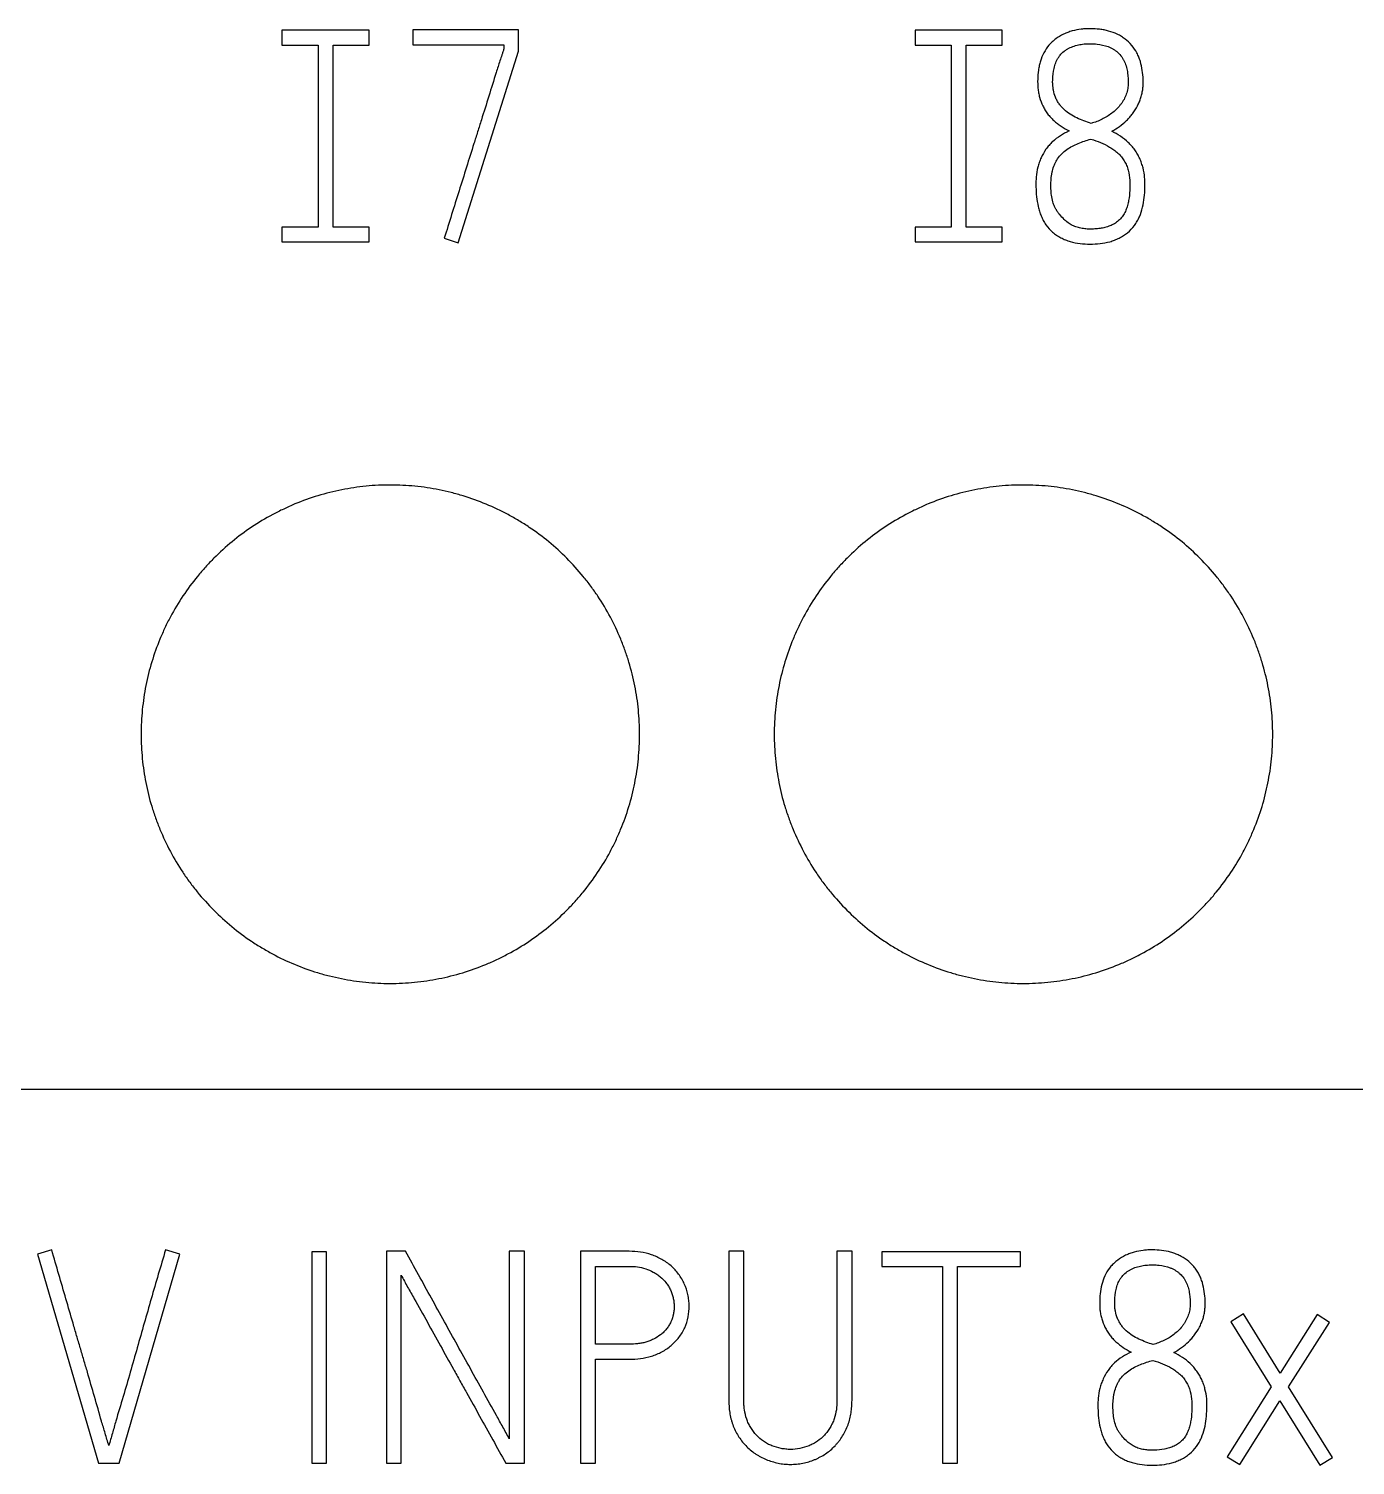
# Model space of a CAD drawing. Extents: x 0 to 420, y 0 to 297.
# Drawn here: x 142.34 to 152.98, y 224.64 to 236.17 of the extents above; entities that cross this region are included whole.
import ezdxf

# ---------------------------------------------------------------- set-up
doc = ezdxf.new("R2010")
doc.units = 0
doc.header["$LTSCALE"] = 23.1
doc.layers.add('10000_FRONT', color=7, linetype='CONTINUOUS')
doc.layers.add('10500_FRONT_LABELING', color=7, linetype='CONTINUOUS')

msp = doc.modelspace()

# ---------------------------------------------------------------- linework, layer by layer
at = {"layer": '10000_FRONT', "color": 7, "linetype": 'CONTINUOUS'}
msp.add_line((89.167, 227.654), (160.667, 227.654), dxfattribs=at)
for points, knots in [([(147.237, 230.504), (147.237, 230.569), (147.233, 230.635), (147.221, 230.764), (147.211, 230.828), (147.186, 230.956), (147.17, 231.019), (147.142, 231.113), (147.132, 231.144), (147.109, 231.206), (147.098, 231.237), (147.06, 231.327), (147.005, 231.445), (146.938, 231.557), (146.884, 231.638), (146.865, 231.665), (146.826, 231.718), (146.806, 231.744), (146.743, 231.82), (146.699, 231.869), (146.561, 232.008), (146.461, 232.091), (146.338, 232.173), (146.324, 232.182), (146.296, 232.2), (146.282, 232.208), (146.24, 232.234), (146.211, 232.25), (146.125, 232.297), (146.066, 232.325), (145.945, 232.375), (145.884, 232.397), (145.79, 232.426), (145.758, 232.435), (145.694, 232.451), (145.662, 232.458), (145.564, 232.478), (145.434, 232.497), (145.304, 232.503), (145.173, 232.504), (145.108, 232.501), (145.009, 232.491), (144.976, 232.487), (144.911, 232.477), (144.749, 232.449), (144.592, 232.402), (144.441, 232.339), (144.411, 232.325), (144.366, 232.304), (144.351, 232.297), (144.322, 232.282), (144.248, 232.244), (144.178, 232.202), (144.016, 232.093), (143.915, 232.01), (143.798, 231.893), (143.775, 231.869), (143.731, 231.821), (143.71, 231.796), (143.648, 231.72), (143.609, 231.668), (143.537, 231.56), (143.503, 231.504), (143.457, 231.417), (143.442, 231.388), (143.414, 231.328), (143.401, 231.298), (143.363, 231.207), (143.32, 231.085), (143.288, 230.959), (143.269, 230.863), (143.263, 230.831), (143.254, 230.766), (143.25, 230.733), (143.24, 230.635), (143.237, 230.569), (143.237, 230.504)], [0, 0, 0, 0, 0.03125, 0.03125, 0.0625, 0.0625, 0.09375, 0.09375, 0.109375, 0.109375, 0.125, 0.125, 0.15625, 0.1875, 0.1875, 0.203125, 0.203125, 0.21875, 0.21875, 0.25, 0.25, 0.3125, 0.3125, 0.320312, 0.320312, 0.328125, 0.328125, 0.34375, 0.34375, 0.375, 0.375, 0.40625, 0.40625, 0.421875, 0.421875, 0.4375, 0.4375, 0.46875, 0.5, 0.5, 0.53125, 0.53125, 0.546875, 0.546875, 0.5625, 0.625, 0.625, 0.640625, 0.640625, 0.648438, 0.648438, 0.65625, 0.6875, 0.6875, 0.75, 0.75, 0.765625, 0.765625, 0.78125, 0.78125, 0.8125, 0.8125, 0.84375, 0.84375, 0.859375, 0.859375, 0.875, 0.875, 0.90625, 0.9375, 0.9375, 0.953125, 0.953125, 0.96875, 0.96875, 1, 1, 1, 1]), ([(152.317, 230.504), (152.317, 230.569), (152.313, 230.635), (152.301, 230.764), (152.291, 230.828), (152.266, 230.956), (152.25, 231.019), (152.222, 231.113), (152.212, 231.144), (152.189, 231.206), (152.178, 231.237), (152.14, 231.327), (152.085, 231.445), (152.018, 231.557), (151.964, 231.638), (151.945, 231.665), (151.906, 231.718), (151.886, 231.744), (151.823, 231.82), (151.779, 231.869), (151.641, 232.008), (151.541, 232.091), (151.418, 232.173), (151.404, 232.182), (151.376, 232.2), (151.362, 232.208), (151.32, 232.234), (151.291, 232.25), (151.205, 232.297), (151.146, 232.325), (151.025, 232.375), (150.964, 232.397), (150.87, 232.426), (150.838, 232.435), (150.774, 232.451), (150.742, 232.458), (150.644, 232.478), (150.514, 232.497), (150.384, 232.503), (150.253, 232.504), (150.188, 232.501), (150.089, 232.491), (150.056, 232.487), (149.991, 232.477), (149.829, 232.449), (149.672, 232.402), (149.521, 232.339), (149.491, 232.325), (149.446, 232.304), (149.431, 232.297), (149.402, 232.282), (149.328, 232.244), (149.258, 232.202), (149.096, 232.093), (148.995, 232.01), (148.878, 231.893), (148.855, 231.869), (148.811, 231.821), (148.79, 231.796), (148.728, 231.72), (148.689, 231.668), (148.617, 231.56), (148.583, 231.504), (148.537, 231.417), (148.522, 231.388), (148.494, 231.328), (148.481, 231.298), (148.443, 231.207), (148.4, 231.085), (148.368, 230.959), (148.349, 230.863), (148.343, 230.831), (148.334, 230.766), (148.33, 230.733), (148.32, 230.635), (148.317, 230.569), (148.317, 230.504)], [0, 0, 0, 0, 0.03125, 0.03125, 0.0625, 0.0625, 0.09375, 0.09375, 0.109375, 0.109375, 0.125, 0.125, 0.15625, 0.1875, 0.1875, 0.203125, 0.203125, 0.21875, 0.21875, 0.25, 0.25, 0.3125, 0.3125, 0.320312, 0.320312, 0.328125, 0.328125, 0.34375, 0.34375, 0.375, 0.375, 0.40625, 0.40625, 0.421875, 0.421875, 0.4375, 0.4375, 0.46875, 0.5, 0.5, 0.53125, 0.53125, 0.546875, 0.546875, 0.5625, 0.625, 0.625, 0.640625, 0.640625, 0.648438, 0.648438, 0.65625, 0.6875, 0.6875, 0.75, 0.75, 0.765625, 0.765625, 0.78125, 0.78125, 0.8125, 0.8125, 0.84375, 0.84375, 0.859375, 0.859375, 0.875, 0.875, 0.90625, 0.9375, 0.9375, 0.953125, 0.953125, 0.96875, 0.96875, 1, 1, 1, 1]), ([(143.237, 230.504), (143.237, 230.438), (143.24, 230.372), (143.253, 230.243), (143.262, 230.179), (143.287, 230.051), (143.303, 229.988), (143.331, 229.894), (143.342, 229.863), (143.364, 229.801), (143.376, 229.77), (143.413, 229.68), (143.469, 229.562), (143.535, 229.45), (143.589, 229.369), (143.608, 229.342), (143.647, 229.289), (143.667, 229.263), (143.73, 229.187), (143.774, 229.138), (143.912, 228.999), (144.013, 228.916), (144.135, 228.834), (144.149, 228.825), (144.177, 228.807), (144.191, 228.799), (144.234, 228.773), (144.262, 228.757), (144.349, 228.71), (144.408, 228.682), (144.528, 228.632), (144.59, 228.61), (144.684, 228.581), (144.716, 228.572), (144.779, 228.556), (144.812, 228.549), (144.909, 228.529), (145.039, 228.51), (145.169, 228.504), (145.3, 228.503), (145.366, 228.507), (145.464, 228.516), (145.497, 228.52), (145.562, 228.53), (145.595, 228.536), (145.691, 228.555), (145.755, 228.571), (145.88, 228.609), (145.941, 228.631), (146.032, 228.668), (146.062, 228.682), (146.107, 228.703), (146.122, 228.71), (146.151, 228.725), (146.225, 228.763), (146.295, 228.805), (146.457, 228.914), (146.558, 228.997), (146.675, 229.114), (146.698, 229.138), (146.742, 229.186), (146.763, 229.211), (146.825, 229.287), (146.864, 229.339), (146.936, 229.447), (146.97, 229.503), (147.016, 229.59), (147.031, 229.619), (147.059, 229.679), (147.072, 229.709), (147.11, 229.8), (147.154, 229.922), (147.185, 230.048), (147.204, 230.144), (147.21, 230.176), (147.22, 230.241), (147.224, 230.274), (147.233, 230.372), (147.237, 230.438), (147.237, 230.504)], [0, 0, 0, 0, 0.03125, 0.03125, 0.0625, 0.0625, 0.09375, 0.09375, 0.109375, 0.109375, 0.125, 0.125, 0.15625, 0.1875, 0.1875, 0.203125, 0.203125, 0.21875, 0.21875, 0.25, 0.25, 0.3125, 0.3125, 0.320312, 0.320312, 0.328125, 0.328125, 0.34375, 0.34375, 0.375, 0.375, 0.40625, 0.40625, 0.421875, 0.421875, 0.4375, 0.4375, 0.46875, 0.5, 0.5, 0.53125, 0.53125, 0.546875, 0.546875, 0.5625, 0.5625, 0.59375, 0.59375, 0.625, 0.625, 0.640625, 0.640625, 0.648438, 0.648438, 0.65625, 0.6875, 0.6875, 0.75, 0.75, 0.765625, 0.765625, 0.78125, 0.78125, 0.8125, 0.8125, 0.84375, 0.84375, 0.859375, 0.859375, 0.875, 0.875, 0.90625, 0.9375, 0.9375, 0.953125, 0.953125, 0.96875, 0.96875, 1, 1, 1, 1]), ([(148.317, 230.504), (148.317, 230.438), (148.32, 230.372), (148.333, 230.243), (148.342, 230.179), (148.367, 230.051), (148.383, 229.988), (148.411, 229.894), (148.422, 229.863), (148.444, 229.801), (148.456, 229.77), (148.493, 229.68), (148.549, 229.562), (148.615, 229.45), (148.669, 229.369), (148.688, 229.342), (148.727, 229.289), (148.747, 229.263), (148.81, 229.187), (148.854, 229.138), (148.992, 228.999), (149.093, 228.916), (149.215, 228.834), (149.229, 228.825), (149.257, 228.807), (149.271, 228.799), (149.314, 228.773), (149.342, 228.757), (149.429, 228.71), (149.488, 228.682), (149.608, 228.632), (149.67, 228.61), (149.764, 228.581), (149.796, 228.572), (149.859, 228.556), (149.892, 228.549), (149.989, 228.529), (150.119, 228.51), (150.249, 228.504), (150.38, 228.503), (150.446, 228.507), (150.544, 228.516), (150.577, 228.52), (150.642, 228.53), (150.675, 228.536), (150.771, 228.555), (150.835, 228.571), (150.96, 228.609), (151.021, 228.631), (151.112, 228.668), (151.142, 228.682), (151.187, 228.703), (151.202, 228.71), (151.231, 228.725), (151.305, 228.763), (151.375, 228.805), (151.537, 228.914), (151.638, 228.997), (151.755, 229.114), (151.778, 229.138), (151.822, 229.186), (151.843, 229.211), (151.905, 229.287), (151.944, 229.339), (152.016, 229.447), (152.05, 229.503), (152.096, 229.59), (152.111, 229.619), (152.139, 229.679), (152.152, 229.709), (152.19, 229.8), (152.234, 229.922), (152.265, 230.048), (152.284, 230.144), (152.29, 230.176), (152.3, 230.241), (152.304, 230.274), (152.313, 230.372), (152.317, 230.438), (152.317, 230.504)], [0, 0, 0, 0, 0.03125, 0.03125, 0.0625, 0.0625, 0.09375, 0.09375, 0.109375, 0.109375, 0.125, 0.125, 0.15625, 0.1875, 0.1875, 0.203125, 0.203125, 0.21875, 0.21875, 0.25, 0.25, 0.3125, 0.3125, 0.320312, 0.320312, 0.328125, 0.328125, 0.34375, 0.34375, 0.375, 0.375, 0.40625, 0.40625, 0.421875, 0.421875, 0.4375, 0.4375, 0.46875, 0.5, 0.5, 0.53125, 0.53125, 0.546875, 0.546875, 0.5625, 0.5625, 0.59375, 0.59375, 0.625, 0.625, 0.640625, 0.640625, 0.648438, 0.648438, 0.65625, 0.6875, 0.6875, 0.75, 0.75, 0.765625, 0.765625, 0.78125, 0.78125, 0.8125, 0.8125, 0.84375, 0.84375, 0.859375, 0.859375, 0.875, 0.875, 0.90625, 0.9375, 0.9375, 0.953125, 0.953125, 0.96875, 0.96875, 1, 1, 1, 1])]:
    msp.add_open_spline(points, degree=3, knots=knots, dxfattribs=at)
at = {"layer": '10500_FRONT_LABELING', "color": 7, "linetype": 'CONTINUOUS'}
for p, q in [((144.367, 236.154), (144.367, 236.034)), ((145.067, 236.154), (144.367, 236.154)), ((145.067, 236.034), (145.067, 236.154)), ((145.417, 236.156), (145.417, 236.036)), ((146.265, 236.156), (145.417, 236.156)), ((146.265, 235.984), (146.265, 236.156)), ((149.447, 236.154), (149.447, 236.034)), ((150.147, 236.154), (149.447, 236.154)), ((150.147, 236.034), (150.147, 236.154)), ((144.367, 236.034), (144.657, 236.034)), ((144.657, 236.034), (144.657, 234.574)), ((144.777, 234.574), (144.777, 236.034)), ((144.777, 236.034), (145.067, 236.034)), ((145.417, 236.036), (146.148, 236.036)), ((146.148, 236.036), (146.148, 236.003)), ((149.447, 236.034), (149.737, 236.034)), ((149.737, 236.034), (149.737, 234.574)), ((149.857, 234.574), (149.857, 236.034)), ((149.857, 236.034), (150.147, 236.034)), ((145.782, 234.446), (146.265, 235.984)), ((144.367, 234.574), (144.367, 234.454)), ((144.657, 234.574), (144.367, 234.574)), ((145.067, 234.574), (144.777, 234.574)), ((145.067, 234.454), (145.067, 234.574)), ((149.447, 234.574), (149.447, 234.454)), ((149.737, 234.574), (149.447, 234.574)), ((150.147, 234.574), (149.857, 234.574)), ((150.147, 234.454), (150.147, 234.574)), ((144.367, 234.454), (145.067, 234.454)), ((145.669, 234.484), (145.782, 234.446)), ((149.447, 234.454), (150.147, 234.454)), ((142.52, 226.365), (142.405, 226.332)), ((142.405, 226.332), (142.895, 224.654)), ((143.06, 224.654), (143.548, 226.332)), ((143.548, 226.332), (143.433, 226.365)), ((144.607, 226.349), (144.607, 224.654)), ((144.725, 226.349), (144.607, 226.349)), ((144.725, 224.654), (144.725, 226.349)), ((145.206, 226.354), (145.206, 224.654)), ((145.359, 226.354), (145.206, 226.354)), ((146.191, 226.354), (146.191, 224.849)), ((146.312, 226.354), (146.191, 226.354)), ((146.312, 224.654), (146.312, 226.354)), ((146.762, 226.354), (146.762, 224.654)), ((147.153, 226.354), (146.762, 226.354)), ((147.953, 226.356), (147.953, 225.158)), ((148.073, 226.356), (147.953, 226.356)), ((148.073, 225.158), (148.073, 226.356)), ((148.82, 226.356), (148.82, 225.158)), ((148.941, 226.356), (148.82, 226.356)), ((148.941, 225.158), (148.941, 226.356)), ((149.181, 226.351), (149.181, 226.231)), ((150.292, 226.351), (149.181, 226.351)), ((150.292, 226.231), (150.292, 226.351)), ((146.882, 225.608), (146.882, 226.233)), ((146.882, 226.233), (147.153, 226.233)), ((149.181, 226.231), (149.667, 226.231)), ((149.667, 226.231), (149.667, 224.654)), ((149.787, 224.654), (149.787, 226.231)), ((149.787, 226.231), (150.292, 226.231)), ((145.324, 224.654), (145.324, 226.163)), ((152.081, 225.851), (151.98, 225.788)), ((152.376, 225.377), (152.081, 225.851)), ((152.673, 225.847), (152.376, 225.377)), ((152.772, 225.783), (152.673, 225.847)), ((151.98, 225.788), (152.305, 225.267)), ((152.444, 225.267), (152.772, 225.783)), ((147.153, 225.608), (146.882, 225.608)), ((146.882, 224.654), (146.882, 225.488)), ((146.882, 225.488), (147.153, 225.488)), ((152.305, 225.267), (151.952, 224.705)), ((152.796, 224.698), (152.444, 225.267)), ((152.053, 224.642), (152.374, 225.153)), ((152.374, 225.153), (152.694, 224.637)), ((151.952, 224.705), (152.053, 224.642)), ((152.694, 224.637), (152.796, 224.698)), ((142.895, 224.654), (143.06, 224.654)), ((144.607, 224.654), (144.725, 224.654)), ((145.206, 224.654), (145.324, 224.654)), ((146.163, 224.654), (146.312, 224.654)), ((146.762, 224.654), (146.882, 224.654)), ((149.667, 224.654), (149.787, 224.654))]:
    msp.add_line(p, q, dxfattribs=at)
for points, knots in [([(151.025, 235.342), (151.047, 235.354), (151.068, 235.367), (151.107, 235.396), (151.126, 235.412), (151.153, 235.437), (151.161, 235.446), (151.178, 235.465), (151.185, 235.474), (151.207, 235.503), (151.22, 235.524), (151.237, 235.556), (151.242, 235.567), (151.252, 235.59), (151.256, 235.602), (151.263, 235.625), (151.266, 235.637), (151.271, 235.661), (151.273, 235.673), (151.276, 235.697), (151.277, 235.709), (151.277, 235.734), (151.277, 235.746), (151.276, 235.783), (151.274, 235.807), (151.267, 235.855), (151.262, 235.879), (151.251, 235.914), (151.247, 235.926), (151.238, 235.949), (151.233, 235.96), (151.216, 235.993), (151.202, 236.013), (151.17, 236.051), (151.152, 236.068), (151.123, 236.09), (151.113, 236.097), (151.092, 236.11), (151.081, 236.116), (151.047, 236.132), (151.024, 236.14), (150.988, 236.15), (150.976, 236.153), (150.952, 236.158), (150.94, 236.16), (150.903, 236.164), (150.879, 236.165), (150.842, 236.165), (150.829, 236.165), (150.805, 236.164), (150.792, 236.163), (150.756, 236.158), (150.732, 236.154), (150.696, 236.144), (150.684, 236.14), (150.661, 236.132), (150.65, 236.127), (150.616, 236.111), (150.595, 236.098), (150.566, 236.076), (150.556, 236.068), (150.538, 236.051), (150.529, 236.043), (150.506, 236.015), (150.492, 235.995), (150.469, 235.951), (150.46, 235.928), (150.449, 235.893), (150.446, 235.881), (150.441, 235.857), (150.439, 235.845), (150.433, 235.809), (150.432, 235.784), (150.43, 235.736), (150.431, 235.712), (150.434, 235.675), (150.436, 235.663), (150.44, 235.639), (150.443, 235.627), (150.453, 235.591), (150.462, 235.568), (150.478, 235.535), (150.483, 235.524), (150.496, 235.503), (150.503, 235.493), (150.518, 235.473), (150.526, 235.464), (150.543, 235.446), (150.551, 235.437), (150.569, 235.42), (150.579, 235.412), (150.599, 235.397), (150.609, 235.39), (150.64, 235.369), (150.661, 235.356), (150.683, 235.345)], [0, 0, 0, 0, 0.03125, 0.03125, 0.0625, 0.0625, 0.078125, 0.078125, 0.09375, 0.09375, 0.125, 0.125, 0.140625, 0.140625, 0.15625, 0.15625, 0.171875, 0.171875, 0.1875, 0.1875, 0.203125, 0.203125, 0.21875, 0.21875, 0.25, 0.25, 0.28125, 0.28125, 0.296875, 0.296875, 0.3125, 0.3125, 0.34375, 0.34375, 0.375, 0.375, 0.390625, 0.390625, 0.40625, 0.40625, 0.4375, 0.4375, 0.453125, 0.453125, 0.46875, 0.46875, 0.5, 0.5, 0.515625, 0.515625, 0.53125, 0.53125, 0.5625, 0.5625, 0.578125, 0.578125, 0.59375, 0.59375, 0.625, 0.625, 0.640625, 0.640625, 0.65625, 0.65625, 0.6875, 0.6875, 0.71875, 0.71875, 0.734375, 0.734375, 0.75, 0.75, 0.78125, 0.78125, 0.8125, 0.8125, 0.828125, 0.828125, 0.84375, 0.84375, 0.875, 0.875, 0.890625, 0.890625, 0.90625, 0.90625, 0.921875, 0.921875, 0.9375, 0.9375, 0.953125, 0.953125, 0.96875, 0.96875, 1, 1, 1, 1]), ([(146.148, 236.003), (146.145, 235.995), (146.142, 235.987), (146.137, 235.971), (146.134, 235.963), (146.126, 235.94), (146.121, 235.924), (146.106, 235.877), (146.096, 235.845), (146.066, 235.75), (146.046, 235.687), (146.007, 235.56), (145.987, 235.497), (145.957, 235.402), (145.947, 235.37), (145.927, 235.307), (145.917, 235.275), (145.887, 235.181), (145.867, 235.117), (145.828, 234.991), (145.808, 234.927), (145.748, 234.737), (145.709, 234.611), (145.669, 234.484)], [0, 0, 0, 0, 0.015625, 0.015625, 0.03125, 0.03125, 0.0625, 0.0625, 0.125, 0.125, 0.25, 0.25, 0.375, 0.375, 0.4375, 0.4375, 0.5, 0.5, 0.625, 0.625, 0.75, 0.75, 1, 1, 1, 1]), ([(150.551, 235.734), (150.552, 235.765), (150.553, 235.795), (150.56, 235.84), (150.564, 235.855), (150.573, 235.885), (150.578, 235.899), (150.588, 235.92), (150.592, 235.926), (150.601, 235.939), (150.605, 235.946), (150.62, 235.964), (150.63, 235.974), (150.649, 235.989), (150.655, 235.993), (150.668, 236.002), (150.675, 236.005), (150.695, 236.016), (150.709, 236.022), (150.731, 236.029), (150.739, 236.031), (150.754, 236.035), (150.776, 236.04), (150.799, 236.043), (150.83, 236.045), (150.845, 236.045), (150.876, 236.045), (150.892, 236.044), (150.937, 236.039), (150.967, 236.032), (151.003, 236.019), (151.01, 236.015), (151.024, 236.009), (151.038, 236.001), (151.051, 235.993), (151.063, 235.984), (151.069, 235.979), (151.086, 235.963), (151.097, 235.952), (151.11, 235.933), (151.114, 235.926), (151.121, 235.913), (151.125, 235.906), (151.134, 235.885), (151.139, 235.87), (151.147, 235.841), (151.15, 235.826), (151.157, 235.78), (151.158, 235.75), (151.156, 235.704), (151.154, 235.689), (151.148, 235.659), (151.144, 235.644), (151.132, 235.615), (151.126, 235.602), (151.114, 235.582), (151.11, 235.575), (151.101, 235.563), (151.096, 235.557), (151.082, 235.539), (151.071, 235.527), (151.049, 235.506), (151.038, 235.496), (151.001, 235.468), (150.975, 235.452), (150.933, 235.432), (150.919, 235.426), (150.89, 235.415), (150.875, 235.41), (150.86, 235.406)], [0, 0, 0, 0, 0.0625, 0.0625, 0.09375, 0.09375, 0.125, 0.125, 0.140625, 0.140625, 0.15625, 0.15625, 0.1875, 0.1875, 0.203125, 0.203125, 0.21875, 0.21875, 0.25, 0.25, 0.265625, 0.265625, 0.28125, 0.3125, 0.3125, 0.34375, 0.34375, 0.375, 0.375, 0.4375, 0.4375, 0.453125, 0.453125, 0.46875, 0.484375, 0.484375, 0.5, 0.5, 0.53125, 0.53125, 0.546875, 0.546875, 0.5625, 0.5625, 0.59375, 0.59375, 0.625, 0.625, 0.6875, 0.6875, 0.71875, 0.71875, 0.75, 0.75, 0.78125, 0.78125, 0.796875, 0.796875, 0.8125, 0.8125, 0.84375, 0.84375, 0.875, 0.875, 0.9375, 0.9375, 0.96875, 0.96875, 1, 1, 1, 1]), ([(150.86, 235.406), (150.821, 235.418), (150.782, 235.432), (150.727, 235.458), (150.709, 235.468), (150.675, 235.49), (150.659, 235.502), (150.636, 235.523), (150.629, 235.53), (150.616, 235.546), (150.603, 235.561), (150.592, 235.578), (150.582, 235.596), (150.578, 235.606), (150.567, 235.634), (150.561, 235.653), (150.555, 235.683), (150.554, 235.693), (150.552, 235.713), (150.551, 235.724), (150.551, 235.734)], [0, 0, 0, 0, 0.25, 0.25, 0.375, 0.375, 0.5, 0.5, 0.5625, 0.5625, 0.625, 0.6875, 0.6875, 0.75, 0.75, 0.875, 0.875, 0.9375, 0.9375, 1, 1, 1, 1]), ([(150.683, 235.345), (150.659, 235.334), (150.635, 235.321), (150.591, 235.292), (150.569, 235.277), (150.54, 235.249), (150.531, 235.24), (150.513, 235.219), (150.505, 235.209), (150.482, 235.176), (150.47, 235.153), (150.453, 235.117), (150.448, 235.105), (150.439, 235.079), (150.435, 235.067), (150.425, 235.028), (150.421, 235.002), (150.418, 234.962), (150.417, 234.949), (150.417, 234.922), (150.417, 234.909), (150.417, 234.87), (150.419, 234.843), (150.425, 234.791), (150.429, 234.765), (150.438, 234.726), (150.441, 234.713), (150.449, 234.687), (150.454, 234.675), (150.464, 234.65), (150.47, 234.638), (150.482, 234.615), (150.489, 234.603), (150.513, 234.57), (150.53, 234.55), (150.561, 234.524), (150.571, 234.516), (150.594, 234.501), (150.605, 234.494), (150.629, 234.482), (150.641, 234.476), (150.666, 234.466), (150.679, 234.462), (150.744, 234.443), (150.797, 234.437), (150.905, 234.437), (150.958, 234.442), (151.023, 234.46), (151.036, 234.464), (151.061, 234.474), (151.073, 234.479), (151.097, 234.491), (151.109, 234.498), (151.131, 234.512), (151.142, 234.52), (151.173, 234.546), (151.191, 234.565), (151.215, 234.598), (151.222, 234.609), (151.236, 234.633), (151.242, 234.644), (151.258, 234.681), (151.266, 234.706), (151.278, 234.759), (151.283, 234.785), (151.289, 234.837), (151.291, 234.864), (151.291, 234.904), (151.291, 234.917), (151.291, 234.943), (151.29, 234.957), (151.287, 234.997), (151.283, 235.023), (151.273, 235.061), (151.269, 235.074), (151.26, 235.099), (151.255, 235.112), (151.244, 235.136), (151.238, 235.148), (151.225, 235.171), (151.217, 235.182), (151.202, 235.203), (151.194, 235.214), (151.176, 235.234), (151.167, 235.244), (151.138, 235.271), (151.117, 235.287), (151.072, 235.317), (151.049, 235.331), (151.025, 235.342)], [0, 0, 0, 0, 0.03125, 0.03125, 0.0625, 0.0625, 0.078125, 0.078125, 0.09375, 0.09375, 0.125, 0.125, 0.140625, 0.140625, 0.15625, 0.15625, 0.1875, 0.1875, 0.203125, 0.203125, 0.21875, 0.21875, 0.25, 0.25, 0.28125, 0.28125, 0.296875, 0.296875, 0.3125, 0.3125, 0.328125, 0.328125, 0.34375, 0.34375, 0.375, 0.375, 0.390625, 0.390625, 0.40625, 0.40625, 0.421875, 0.421875, 0.4375, 0.4375, 0.5, 0.5, 0.5625, 0.5625, 0.578125, 0.578125, 0.59375, 0.59375, 0.609375, 0.609375, 0.625, 0.625, 0.65625, 0.65625, 0.671875, 0.671875, 0.6875, 0.6875, 0.71875, 0.71875, 0.75, 0.75, 0.78125, 0.78125, 0.796875, 0.796875, 0.8125, 0.8125, 0.84375, 0.84375, 0.859375, 0.859375, 0.875, 0.875, 0.890625, 0.890625, 0.90625, 0.90625, 0.921875, 0.921875, 0.9375, 0.9375, 0.96875, 0.96875, 1, 1, 1, 1]), ([(150.643, 234.635), (150.631, 234.648), (150.619, 234.66), (150.602, 234.68), (150.597, 234.687), (150.587, 234.701), (150.582, 234.709), (150.573, 234.724), (150.569, 234.732), (150.562, 234.748), (150.559, 234.756), (150.551, 234.781), (150.547, 234.798), (150.541, 234.833), (150.539, 234.85), (150.537, 234.885), (150.537, 234.903), (150.537, 234.937), (150.538, 234.955), (150.541, 234.981), (150.542, 234.99), (150.545, 235.007), (150.547, 235.016), (150.553, 235.041), (150.559, 235.058), (150.569, 235.082), (150.573, 235.09), (150.581, 235.106), (150.586, 235.113), (150.6, 235.135), (150.611, 235.149), (150.636, 235.174), (150.65, 235.185), (150.693, 235.216), (150.724, 235.232), (150.773, 235.252), (150.79, 235.258), (150.823, 235.269), (150.84, 235.274), (150.858, 235.279)], [0, 0, 0, 0, 0.0625, 0.0625, 0.09375, 0.09375, 0.125, 0.125, 0.15625, 0.15625, 0.1875, 0.1875, 0.25, 0.25, 0.3125, 0.3125, 0.375, 0.375, 0.4375, 0.4375, 0.46875, 0.46875, 0.5, 0.5, 0.5625, 0.5625, 0.59375, 0.59375, 0.625, 0.625, 0.6875, 0.6875, 0.75, 0.75, 0.875, 0.875, 0.9375, 0.9375, 1, 1, 1, 1]), ([(150.858, 235.279), (150.884, 235.271), (150.91, 235.262), (150.96, 235.241), (150.984, 235.23), (151.02, 235.209), (151.031, 235.201), (151.054, 235.185), (151.064, 235.177), (151.084, 235.158), (151.094, 235.148), (151.111, 235.127), (151.119, 235.116), (151.133, 235.093), (151.139, 235.081), (151.149, 235.056), (151.154, 235.042), (151.165, 235.003), (151.168, 234.976), (151.171, 234.936), (151.171, 234.922), (151.171, 234.895), (151.171, 234.881), (151.169, 234.841), (151.165, 234.814), (151.158, 234.774), (151.155, 234.76), (151.148, 234.734), (151.141, 234.714), (151.133, 234.696), (151.127, 234.684), (151.123, 234.678), (151.112, 234.66), (151.104, 234.649), (151.09, 234.634), (151.086, 234.63), (151.075, 234.621), (151.07, 234.616), (151.053, 234.604), (151.041, 234.597), (151.023, 234.588), (151.016, 234.586), (151.004, 234.581), (150.984, 234.574), (150.964, 234.569), (150.938, 234.563), (150.924, 234.561), (150.897, 234.559), (150.883, 234.558), (150.856, 234.557), (150.842, 234.557), (150.815, 234.559), (150.801, 234.56), (150.774, 234.565), (150.761, 234.568), (150.735, 234.576), (150.722, 234.581), (150.703, 234.59), (150.697, 234.594), (150.685, 234.601), (150.68, 234.605), (150.663, 234.616), (150.653, 234.625), (150.643, 234.635)], [0, 0, 0, 0, 0.0625, 0.0625, 0.125, 0.125, 0.15625, 0.15625, 0.1875, 0.1875, 0.21875, 0.21875, 0.25, 0.25, 0.28125, 0.28125, 0.3125, 0.3125, 0.375, 0.375, 0.40625, 0.40625, 0.4375, 0.4375, 0.5, 0.5, 0.53125, 0.53125, 0.5625, 0.578125, 0.578125, 0.59375, 0.59375, 0.625, 0.625, 0.640625, 0.640625, 0.65625, 0.65625, 0.6875, 0.6875, 0.703125, 0.703125, 0.71875, 0.75, 0.75, 0.78125, 0.78125, 0.8125, 0.8125, 0.84375, 0.84375, 0.875, 0.875, 0.90625, 0.90625, 0.9375, 0.9375, 0.953125, 0.953125, 0.96875, 0.96875, 1, 1, 1, 1]), ([(142.978, 224.795), (142.973, 224.811), (142.968, 224.828), (142.958, 224.86), (142.953, 224.877), (142.939, 224.926), (142.929, 224.958), (142.9, 225.056), (142.882, 225.122), (142.844, 225.253), (142.825, 225.318), (142.797, 225.417), (142.787, 225.449), (142.768, 225.515), (142.758, 225.547), (142.739, 225.613), (142.729, 225.645), (142.71, 225.711), (142.7, 225.743), (142.672, 225.842), (142.653, 225.907), (142.596, 226.103), (142.558, 226.234), (142.52, 226.365)], [0, 0, 0, 0, 0.03125, 0.03125, 0.0625, 0.0625, 0.125, 0.125, 0.25, 0.25, 0.375, 0.375, 0.4375, 0.4375, 0.5, 0.5, 0.5625, 0.5625, 0.625, 0.625, 0.75, 0.75, 1, 1, 1, 1]), ([(143.433, 226.365), (143.394, 226.235), (143.356, 226.104), (143.28, 225.842), (143.243, 225.711), (143.187, 225.515), (143.168, 225.449), (143.131, 225.318), (143.112, 225.253), (143.073, 225.122), (143.053, 225.057), (143.025, 224.959), (143.016, 224.926), (143.002, 224.877), (142.997, 224.86), (142.988, 224.828), (142.983, 224.811), (142.978, 224.795)], [0, 0, 0, 0, 0.25, 0.25, 0.5, 0.5, 0.625, 0.625, 0.75, 0.75, 0.875, 0.875, 0.9375, 0.9375, 0.96875, 0.96875, 1, 1, 1, 1]), ([(146.191, 224.849), (146.175, 224.881), (146.157, 224.912), (146.122, 224.975), (146.105, 225.006), (146.053, 225.1), (146.018, 225.162), (145.913, 225.35), (145.844, 225.476), (145.705, 225.726), (145.636, 225.852), (145.497, 226.103), (145.428, 226.228), (145.359, 226.354)], [0, 0, 0, 0, 0.0625, 0.0625, 0.125, 0.125, 0.25, 0.25, 0.5, 0.5, 0.75, 0.75, 1, 1, 1, 1]), ([(147.153, 225.488), (147.184, 225.488), (147.214, 225.49), (147.273, 225.498), (147.303, 225.504), (147.346, 225.517), (147.361, 225.523), (147.389, 225.534), (147.402, 225.54), (147.429, 225.555), (147.442, 225.563), (147.467, 225.58), (147.479, 225.589), (147.513, 225.618), (147.534, 225.64), (147.562, 225.675), (147.57, 225.688), (147.586, 225.714), (147.593, 225.727), (147.611, 225.769), (147.62, 225.797), (147.632, 225.857), (147.635, 225.887), (147.634, 225.932), (147.633, 225.947), (147.63, 225.977), (147.627, 225.992), (147.617, 226.036), (147.608, 226.065), (147.589, 226.106), (147.582, 226.12), (147.567, 226.146), (147.55, 226.171), (147.531, 226.194), (147.511, 226.216), (147.5, 226.227), (147.466, 226.257), (147.441, 226.274), (147.401, 226.296), (147.388, 226.303), (147.36, 226.316), (147.346, 226.321), (147.304, 226.336), (147.274, 226.343), (147.214, 226.352), (147.184, 226.354), (147.153, 226.354)], [0, 0, 0, 0, 0.0625, 0.0625, 0.125, 0.125, 0.15625, 0.15625, 0.1875, 0.1875, 0.21875, 0.21875, 0.25, 0.25, 0.3125, 0.3125, 0.34375, 0.34375, 0.375, 0.375, 0.4375, 0.4375, 0.5, 0.5, 0.53125, 0.53125, 0.5625, 0.5625, 0.625, 0.625, 0.65625, 0.65625, 0.6875, 0.71875, 0.71875, 0.75, 0.75, 0.8125, 0.8125, 0.84375, 0.84375, 0.875, 0.875, 0.9375, 0.9375, 1, 1, 1, 1]), ([(151.523, 225.542), (151.544, 225.554), (151.565, 225.567), (151.605, 225.596), (151.624, 225.611), (151.65, 225.637), (151.659, 225.646), (151.675, 225.664), (151.683, 225.674), (151.705, 225.703), (151.718, 225.724), (151.735, 225.757), (151.74, 225.768), (151.75, 225.791), (151.758, 225.814), (151.764, 225.837), (151.769, 225.861), (151.771, 225.873), (151.773, 225.897), (151.774, 225.91), (151.775, 225.934), (151.775, 225.946), (151.774, 225.983), (151.772, 226.007), (151.764, 226.056), (151.759, 226.079), (151.749, 226.115), (151.744, 226.127), (151.735, 226.149), (151.73, 226.161), (151.719, 226.182), (151.713, 226.193), (151.699, 226.213), (151.691, 226.223), (151.667, 226.251), (151.65, 226.268), (151.62, 226.29), (151.61, 226.297), (151.589, 226.31), (151.578, 226.316), (151.556, 226.327), (151.544, 226.331), (151.521, 226.34), (151.509, 226.344), (151.45, 226.36), (151.401, 226.365), (151.339, 226.365), (151.327, 226.365), (151.302, 226.364), (151.29, 226.363), (151.253, 226.358), (151.229, 226.354), (151.194, 226.344), (151.182, 226.34), (151.159, 226.332), (151.148, 226.327), (151.114, 226.311), (151.093, 226.299), (151.063, 226.276), (151.054, 226.268), (151.036, 226.252), (151.027, 226.243), (151.003, 226.215), (150.989, 226.195), (150.966, 226.151), (150.957, 226.128), (150.943, 226.081), (150.938, 226.056), (150.931, 226.008), (150.929, 225.983), (150.928, 225.935), (150.928, 225.91), (150.932, 225.873), (150.934, 225.861), (150.938, 225.837), (150.941, 225.825), (150.951, 225.79), (150.96, 225.767), (150.976, 225.733), (150.982, 225.723), (150.995, 225.702), (151.002, 225.692), (151.017, 225.672), (151.025, 225.663), (151.041, 225.645), (151.05, 225.636), (151.077, 225.611), (151.097, 225.596), (151.138, 225.569), (151.159, 225.556), (151.181, 225.545)], [0, 0, 0, 0, 0.03125, 0.03125, 0.0625, 0.0625, 0.078125, 0.078125, 0.09375, 0.09375, 0.125, 0.125, 0.140625, 0.140625, 0.15625, 0.171875, 0.171875, 0.1875, 0.1875, 0.203125, 0.203125, 0.21875, 0.21875, 0.25, 0.25, 0.28125, 0.28125, 0.296875, 0.296875, 0.3125, 0.3125, 0.328125, 0.328125, 0.34375, 0.34375, 0.375, 0.375, 0.390625, 0.390625, 0.40625, 0.40625, 0.421875, 0.421875, 0.4375, 0.4375, 0.5, 0.5, 0.515625, 0.515625, 0.53125, 0.53125, 0.5625, 0.5625, 0.578125, 0.578125, 0.59375, 0.59375, 0.625, 0.625, 0.640625, 0.640625, 0.65625, 0.65625, 0.6875, 0.6875, 0.71875, 0.71875, 0.75, 0.75, 0.78125, 0.78125, 0.8125, 0.8125, 0.828125, 0.828125, 0.84375, 0.84375, 0.875, 0.875, 0.890625, 0.890625, 0.90625, 0.90625, 0.921875, 0.921875, 0.9375, 0.9375, 0.96875, 0.96875, 1, 1, 1, 1]), ([(147.153, 226.233), (147.176, 226.233), (147.198, 226.232), (147.242, 226.226), (147.264, 226.221), (147.307, 226.207), (147.327, 226.198), (147.356, 226.182), (147.366, 226.177), (147.384, 226.164), (147.393, 226.157), (147.419, 226.136), (147.435, 226.12), (147.455, 226.094), (147.462, 226.085), (147.473, 226.066), (147.479, 226.056), (147.493, 226.026), (147.5, 226.005), (147.508, 225.972), (147.51, 225.961), (147.513, 225.939), (147.514, 225.928), (147.514, 225.906), (147.514, 225.895), (147.512, 225.873), (147.51, 225.862), (147.504, 225.829), (147.497, 225.808), (147.483, 225.778), (147.478, 225.768), (147.466, 225.749), (147.46, 225.74), (147.446, 225.722), (147.439, 225.714), (147.423, 225.699), (147.414, 225.691), (147.388, 225.671), (147.369, 225.659), (147.339, 225.644), (147.328, 225.64), (147.307, 225.631), (147.297, 225.628), (147.276, 225.622), (147.265, 225.619), (147.243, 225.615), (147.232, 225.613), (147.198, 225.61), (147.176, 225.608), (147.153, 225.608)], [0, 0, 0, 0, 0.0625, 0.0625, 0.125, 0.125, 0.1875, 0.1875, 0.21875, 0.21875, 0.25, 0.25, 0.3125, 0.3125, 0.34375, 0.34375, 0.375, 0.375, 0.4375, 0.4375, 0.46875, 0.46875, 0.5, 0.5, 0.53125, 0.53125, 0.5625, 0.5625, 0.625, 0.625, 0.65625, 0.65625, 0.6875, 0.6875, 0.71875, 0.71875, 0.75, 0.75, 0.8125, 0.8125, 0.84375, 0.84375, 0.875, 0.875, 0.90625, 0.90625, 0.9375, 0.9375, 1, 1, 1, 1]), ([(151.049, 225.934), (151.049, 225.965), (151.051, 225.995), (151.058, 226.04), (151.061, 226.056), (151.07, 226.085), (151.076, 226.099), (151.086, 226.12), (151.09, 226.127), (151.098, 226.14), (151.103, 226.146), (151.117, 226.164), (151.128, 226.175), (151.146, 226.189), (151.153, 226.193), (151.166, 226.202), (151.172, 226.205), (151.193, 226.216), (151.207, 226.222), (151.229, 226.229), (151.237, 226.231), (151.252, 226.235), (151.274, 226.24), (151.297, 226.243), (151.328, 226.245), (151.343, 226.245), (151.374, 226.245), (151.389, 226.244), (151.435, 226.239), (151.464, 226.233), (151.501, 226.219), (151.508, 226.216), (151.522, 226.209), (151.535, 226.202), (151.548, 226.193), (151.561, 226.184), (151.567, 226.179), (151.584, 226.163), (151.594, 226.152), (151.607, 226.133), (151.611, 226.127), (151.619, 226.113), (151.622, 226.106), (151.632, 226.085), (151.636, 226.071), (151.644, 226.041), (151.647, 226.026), (151.654, 225.98), (151.656, 225.95), (151.653, 225.904), (151.652, 225.889), (151.646, 225.859), (151.641, 225.844), (151.63, 225.815), (151.623, 225.802), (151.611, 225.782), (151.607, 225.775), (151.598, 225.763), (151.594, 225.756), (151.579, 225.739), (151.569, 225.727), (151.547, 225.706), (151.535, 225.696), (151.498, 225.667), (151.472, 225.652), (151.43, 225.632), (151.416, 225.626), (151.387, 225.615), (151.372, 225.61), (151.357, 225.606)], [0, 0, 0, 0, 0.0625, 0.0625, 0.09375, 0.09375, 0.125, 0.125, 0.140625, 0.140625, 0.15625, 0.15625, 0.1875, 0.1875, 0.203125, 0.203125, 0.21875, 0.21875, 0.25, 0.25, 0.265625, 0.265625, 0.28125, 0.3125, 0.3125, 0.34375, 0.34375, 0.375, 0.375, 0.4375, 0.4375, 0.453125, 0.453125, 0.46875, 0.484375, 0.484375, 0.5, 0.5, 0.53125, 0.53125, 0.546875, 0.546875, 0.5625, 0.5625, 0.59375, 0.59375, 0.625, 0.625, 0.6875, 0.6875, 0.71875, 0.71875, 0.75, 0.75, 0.78125, 0.78125, 0.796875, 0.796875, 0.8125, 0.8125, 0.84375, 0.84375, 0.875, 0.875, 0.9375, 0.9375, 0.96875, 0.96875, 1, 1, 1, 1]), ([(145.324, 226.163), (145.34, 226.13), (145.358, 226.099), (145.393, 226.036), (145.411, 226.005), (145.463, 225.911), (145.499, 225.848), (145.603, 225.66), (145.673, 225.533), (145.761, 225.377), (145.778, 225.345), (145.813, 225.282), (145.831, 225.251), (145.883, 225.157), (145.918, 225.094), (146.023, 224.905), (146.093, 224.779), (146.163, 224.654)], [0, 0, 0, 0, 0.0625, 0.0625, 0.125, 0.125, 0.25, 0.25, 0.5, 0.5, 0.5625, 0.5625, 0.625, 0.625, 0.75, 0.75, 1, 1, 1, 1]), ([(151.357, 225.606), (151.318, 225.618), (151.28, 225.632), (151.225, 225.658), (151.207, 225.668), (151.173, 225.69), (151.157, 225.702), (151.134, 225.723), (151.127, 225.73), (151.113, 225.745), (151.101, 225.761), (151.09, 225.778), (151.08, 225.796), (151.076, 225.805), (151.064, 225.834), (151.058, 225.853), (151.053, 225.883), (151.051, 225.893), (151.049, 225.913), (151.049, 225.924), (151.049, 225.934)], [0, 0, 0, 0, 0.25, 0.25, 0.375, 0.375, 0.5, 0.5, 0.5625, 0.5625, 0.625, 0.6875, 0.6875, 0.75, 0.75, 0.875, 0.875, 0.9375, 0.9375, 1, 1, 1, 1]), ([(151.181, 225.545), (151.156, 225.534), (151.133, 225.521), (151.088, 225.492), (151.067, 225.477), (151.038, 225.45), (151.028, 225.44), (151.011, 225.42), (151.003, 225.409), (150.98, 225.377), (150.967, 225.354), (150.951, 225.317), (150.946, 225.305), (150.937, 225.28), (150.933, 225.267), (150.923, 225.228), (150.919, 225.202), (150.915, 225.162), (150.915, 225.149), (150.914, 225.122), (150.914, 225.109), (150.915, 225.069), (150.916, 225.043), (150.922, 224.991), (150.926, 224.964), (150.935, 224.926), (150.939, 224.913), (150.947, 224.887), (150.951, 224.874), (150.962, 224.85), (150.967, 224.838), (150.98, 224.814), (150.987, 224.803), (151.01, 224.77), (151.028, 224.75), (151.059, 224.724), (151.069, 224.716), (151.092, 224.701), (151.103, 224.694), (151.127, 224.682), (151.139, 224.676), (151.164, 224.666), (151.177, 224.662), (151.242, 224.643), (151.295, 224.637), (151.402, 224.637), (151.455, 224.642), (151.52, 224.66), (151.533, 224.664), (151.558, 224.674), (151.57, 224.679), (151.594, 224.691), (151.606, 224.698), (151.628, 224.712), (151.639, 224.72), (151.67, 224.746), (151.689, 224.765), (151.712, 224.797), (151.72, 224.809), (151.733, 224.832), (151.739, 224.844), (151.755, 224.881), (151.763, 224.906), (151.776, 224.958), (151.78, 224.984), (151.786, 225.037), (151.788, 225.064), (151.789, 225.103), (151.789, 225.117), (151.788, 225.143), (151.788, 225.157), (151.785, 225.197), (151.78, 225.223), (151.77, 225.261), (151.767, 225.274), (151.758, 225.299), (151.753, 225.312), (151.741, 225.336), (151.735, 225.348), (151.722, 225.371), (151.715, 225.382), (151.699, 225.404), (151.691, 225.414), (151.674, 225.434), (151.664, 225.444), (151.635, 225.472), (151.614, 225.487), (151.57, 225.517), (151.546, 225.531), (151.523, 225.542)], [0, 0, 0, 0, 0.03125, 0.03125, 0.0625, 0.0625, 0.078125, 0.078125, 0.09375, 0.09375, 0.125, 0.125, 0.140625, 0.140625, 0.15625, 0.15625, 0.1875, 0.1875, 0.203125, 0.203125, 0.21875, 0.21875, 0.25, 0.25, 0.28125, 0.28125, 0.296875, 0.296875, 0.3125, 0.3125, 0.328125, 0.328125, 0.34375, 0.34375, 0.375, 0.375, 0.390625, 0.390625, 0.40625, 0.40625, 0.421875, 0.421875, 0.4375, 0.4375, 0.5, 0.5, 0.5625, 0.5625, 0.578125, 0.578125, 0.59375, 0.59375, 0.609375, 0.609375, 0.625, 0.625, 0.65625, 0.65625, 0.671875, 0.671875, 0.6875, 0.6875, 0.71875, 0.71875, 0.75, 0.75, 0.78125, 0.78125, 0.796875, 0.796875, 0.8125, 0.8125, 0.84375, 0.84375, 0.859375, 0.859375, 0.875, 0.875, 0.890625, 0.890625, 0.90625, 0.90625, 0.921875, 0.921875, 0.9375, 0.9375, 0.96875, 0.96875, 1, 1, 1, 1]), ([(151.141, 224.835), (151.128, 224.848), (151.116, 224.86), (151.1, 224.88), (151.094, 224.887), (151.084, 224.901), (151.079, 224.909), (151.071, 224.924), (151.067, 224.932), (151.06, 224.948), (151.057, 224.956), (151.049, 224.981), (151.045, 224.998), (151.039, 225.033), (151.037, 225.05), (151.035, 225.085), (151.034, 225.103), (151.035, 225.138), (151.036, 225.155), (151.039, 225.181), (151.04, 225.19), (151.043, 225.207), (151.045, 225.216), (151.051, 225.242), (151.056, 225.258), (151.067, 225.282), (151.07, 225.29), (151.079, 225.306), (151.083, 225.314), (151.098, 225.336), (151.109, 225.349), (151.134, 225.374), (151.148, 225.385), (151.191, 225.416), (151.222, 225.432), (151.271, 225.452), (151.288, 225.458), (151.321, 225.469), (151.338, 225.474), (151.355, 225.479)], [0, 0, 0, 0, 0.0625, 0.0625, 0.09375, 0.09375, 0.125, 0.125, 0.15625, 0.15625, 0.1875, 0.1875, 0.25, 0.25, 0.3125, 0.3125, 0.375, 0.375, 0.4375, 0.4375, 0.46875, 0.46875, 0.5, 0.5, 0.5625, 0.5625, 0.59375, 0.59375, 0.625, 0.625, 0.6875, 0.6875, 0.75, 0.75, 0.875, 0.875, 0.9375, 0.9375, 1, 1, 1, 1]), ([(151.355, 225.479), (151.381, 225.471), (151.407, 225.462), (151.457, 225.441), (151.482, 225.43), (151.517, 225.409), (151.529, 225.401), (151.551, 225.385), (151.562, 225.377), (151.582, 225.359), (151.591, 225.349), (151.609, 225.327), (151.616, 225.316), (151.63, 225.293), (151.636, 225.281), (151.647, 225.256), (151.651, 225.243), (151.662, 225.203), (151.666, 225.176), (151.668, 225.135), (151.669, 225.122), (151.669, 225.095), (151.668, 225.081), (151.666, 225.04), (151.663, 225.013), (151.656, 224.973), (151.653, 224.96), (151.645, 224.933), (151.639, 224.914), (151.63, 224.895), (151.624, 224.883), (151.621, 224.877), (151.61, 224.86), (151.602, 224.849), (151.583, 224.829), (151.572, 224.82), (151.55, 224.804), (151.538, 224.797), (151.52, 224.788), (151.513, 224.785), (151.501, 224.78), (151.481, 224.774), (151.462, 224.769), (151.421, 224.761), (151.394, 224.758), (151.353, 224.757), (151.339, 224.757), (151.312, 224.759), (151.299, 224.76), (151.271, 224.765), (151.258, 224.768), (151.232, 224.776), (151.219, 224.781), (151.201, 224.79), (151.195, 224.794), (151.183, 224.801), (151.177, 224.805), (151.161, 224.816), (151.15, 224.825), (151.141, 224.835)], [0, 0, 0, 0, 0.0625, 0.0625, 0.125, 0.125, 0.15625, 0.15625, 0.1875, 0.1875, 0.21875, 0.21875, 0.25, 0.25, 0.28125, 0.28125, 0.3125, 0.3125, 0.375, 0.375, 0.40625, 0.40625, 0.4375, 0.4375, 0.5, 0.5, 0.53125, 0.53125, 0.5625, 0.578125, 0.578125, 0.59375, 0.59375, 0.625, 0.625, 0.65625, 0.65625, 0.6875, 0.6875, 0.703125, 0.703125, 0.71875, 0.75, 0.75, 0.8125, 0.8125, 0.84375, 0.84375, 0.875, 0.875, 0.90625, 0.90625, 0.9375, 0.9375, 0.953125, 0.953125, 0.96875, 0.96875, 1, 1, 1, 1]), ([(147.953, 225.158), (147.953, 225.125), (147.955, 225.092), (147.962, 225.043), (147.966, 225.027), (147.972, 225.002), (147.974, 224.994), (147.979, 224.979), (147.981, 224.971), (147.996, 224.931), (148.01, 224.902), (148.036, 224.86), (148.045, 224.846), (148.066, 224.82), (148.077, 224.807), (148.111, 224.771), (148.137, 224.749), (148.171, 224.726), (148.178, 224.721), (148.192, 224.713), (148.2, 224.709), (148.222, 224.697), (148.237, 224.69), (148.283, 224.671), (148.315, 224.661), (148.364, 224.651), (148.38, 224.648), (148.414, 224.645), (148.447, 224.643), (148.48, 224.645), (148.513, 224.648), (148.53, 224.651), (148.579, 224.66), (148.611, 224.67), (148.649, 224.685), (148.657, 224.689), (148.672, 224.696), (148.679, 224.7), (148.702, 224.712), (148.716, 224.72), (148.757, 224.748), (148.782, 224.769), (148.811, 224.8), (148.816, 224.806), (148.827, 224.819), (148.833, 224.825), (148.848, 224.845), (148.857, 224.859), (148.874, 224.887), (148.882, 224.901), (148.897, 224.931), (148.903, 224.947), (148.915, 224.978), (148.92, 224.994), (148.928, 225.026), (148.931, 225.042), (148.936, 225.075), (148.938, 225.091), (148.94, 225.125), (148.941, 225.141), (148.941, 225.158)], [0, 0, 0, 0, 0.0625, 0.0625, 0.09375, 0.09375, 0.109375, 0.109375, 0.125, 0.125, 0.1875, 0.1875, 0.21875, 0.21875, 0.25, 0.25, 0.3125, 0.3125, 0.328125, 0.328125, 0.34375, 0.34375, 0.375, 0.375, 0.4375, 0.4375, 0.46875, 0.46875, 0.5, 0.53125, 0.53125, 0.5625, 0.5625, 0.625, 0.625, 0.640625, 0.640625, 0.65625, 0.65625, 0.6875, 0.6875, 0.75, 0.75, 0.765625, 0.765625, 0.78125, 0.78125, 0.8125, 0.8125, 0.84375, 0.84375, 0.875, 0.875, 0.90625, 0.90625, 0.9375, 0.9375, 0.96875, 0.96875, 1, 1, 1, 1]), ([(148.82, 225.158), (148.82, 225.133), (148.819, 225.108), (148.812, 225.058), (148.806, 225.034), (148.794, 224.998), (148.789, 224.986), (148.778, 224.963), (148.772, 224.951), (148.76, 224.93), (148.753, 224.919), (148.738, 224.898), (148.729, 224.889), (148.703, 224.86), (148.684, 224.844), (148.653, 224.822), (148.642, 224.816), (148.619, 224.804), (148.608, 224.798), (148.572, 224.784), (148.548, 224.777), (148.498, 224.767), (148.473, 224.764), (148.435, 224.764), (148.422, 224.765), (148.396, 224.768), (148.384, 224.769), (148.346, 224.777), (148.322, 224.784), (148.287, 224.798), (148.275, 224.803), (148.252, 224.815), (148.241, 224.822), (148.21, 224.843), (148.191, 224.86), (148.165, 224.888), (148.157, 224.897), (148.142, 224.918), (148.135, 224.928), (148.122, 224.95), (148.116, 224.961), (148.105, 224.984), (148.1, 224.996), (148.088, 225.032), (148.082, 225.057), (148.076, 225.095), (148.075, 225.107), (148.073, 225.133), (148.073, 225.145), (148.073, 225.158)], [0, 0, 0, 0, 0.0625, 0.0625, 0.125, 0.125, 0.15625, 0.15625, 0.1875, 0.1875, 0.21875, 0.21875, 0.25, 0.25, 0.3125, 0.3125, 0.34375, 0.34375, 0.375, 0.375, 0.4375, 0.4375, 0.5, 0.5, 0.53125, 0.53125, 0.5625, 0.5625, 0.625, 0.625, 0.65625, 0.65625, 0.6875, 0.6875, 0.75, 0.75, 0.78125, 0.78125, 0.8125, 0.8125, 0.84375, 0.84375, 0.875, 0.875, 0.9375, 0.9375, 0.96875, 0.96875, 1, 1, 1, 1])]:
    msp.add_open_spline(points, degree=3, knots=knots, dxfattribs=at)

doc.saveas('drawing.dxf')
